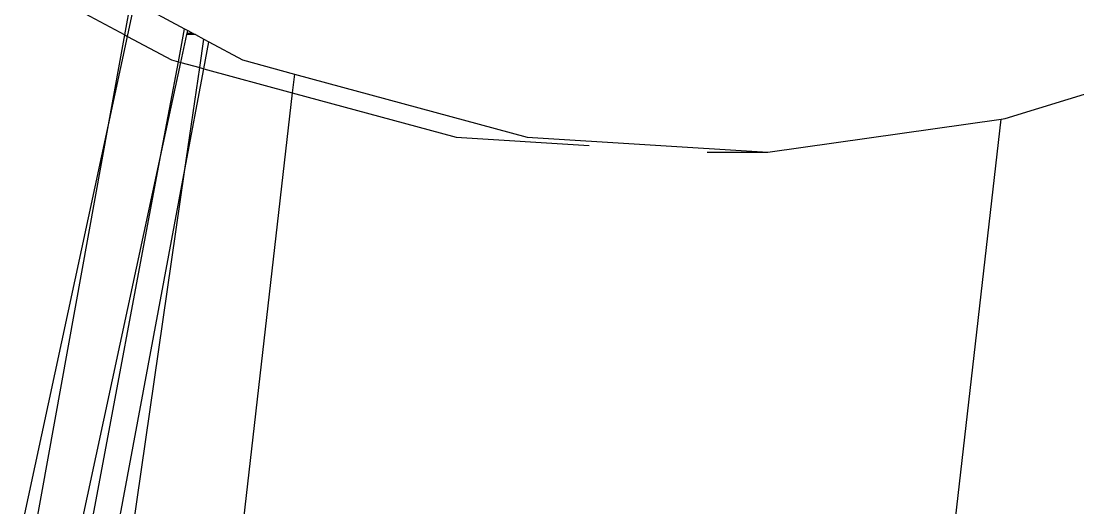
# Model space of a CAD drawing. Extents: x -24961 to 905641, y -154323 to 635957.
# Drawn here: x 396100.56 to 396141.53, y -143386.54 to -143367.68 of the extents above; entities that cross this region are included whole.
import ezdxf

# ---------------------------------------------------------------- set-up
doc = ezdxf.new("R2010")
doc.units = 0
doc.header["$LTSCALE"] = 1000
doc.header["$MEASUREMENT"] = 0

msp = doc.modelspace()

# ---------------------------------------------------------------- linework, layer by layer
for p, q in [((396098.7, -143365.051), (396104.583, -143368.211)), ((396104.583, -143368.211), (396104.826, -143366.865)), ((396104.689, -143368.268), (396104.974, -143366.945)), ((396104.974, -143366.945), (396106.9, -143367.979)), ((396106.661, -143369.255), (396106.9, -143367.979)), ((396106.9, -143367.979), (396107.024, -143368.045)), ((396103.95, -143371.701), (396104.583, -143368.211)), ((396103.95, -143371.701), (396104.689, -143368.268)), ((396104.583, -143368.211), (396104.689, -143368.268)), ((396104.689, -143368.268), (396106.39, -143369.182)), ((396106.758, -143369.281), (396106.99, -143368.203)), ((396106.99, -143368.203), (396107, -143368.156)), ((396107.317, -143368.203), (396106.99, -143368.203)), ((396107, -143368.156), (396107.024, -143368.045)), ((396107.23, -143368.156), (396107, -143368.156)), ((396107.024, -143368.045), (396107.23, -143368.156)), ((396107.23, -143368.156), (396107.317, -143368.203)), ((396107.317, -143368.203), (396107.644, -143368.378)), ((396107.485, -143369.479), (396107.644, -143368.378)), ((396107.644, -143368.378), (396107.841, -143368.484)), ((396107.646, -143369.522), (396107.841, -143368.484)), ((396107.841, -143368.484), (396109.14, -143369.182)), ((396105.972, -143372.932), (396106.661, -143369.255)), ((396106.39, -143369.182), (396106.661, -143369.255)), ((396106.661, -143369.255), (396106.758, -143369.281)), ((396109.14, -143369.182), (396111.159, -143369.73)), ((396105.972, -143372.932), (396106.758, -143369.281)), ((396106.758, -143369.281), (396107.485, -143369.479)), ((396106.913, -143373.432), (396107.485, -143369.479)), ((396106.913, -143373.432), (396107.646, -143369.522)), ((396107.485, -143369.479), (396107.646, -143369.522)), ((396107.646, -143369.522), (396111.077, -143370.453)), ((396111.159, -143369.73), (396111.077, -143370.453)), ((396111.159, -143369.73), (396120.184, -143372.178)), ((396111.077, -143370.453), (396109.19, -143386.968)), ((396111.077, -143370.453), (396117.435, -143372.178)), ((396138.716, -143371.452), (396143.073, -143370.109)), ((396100.586, -143387.321), (396103.95, -143371.701)), ((396101.07, -143387.592), (396103.95, -143371.701)), ((396129.512, -143372.763), (396138.552, -143371.475)), ((396136.782, -143386.968), (396138.552, -143371.475)), ((396138.552, -143371.475), (396138.716, -143371.452)), ((396117.435, -143372.178), (396122.588, -143372.501)), ((396120.184, -143372.178), (396129.512, -143372.763)), ((396102.608, -143388.552), (396105.972, -143372.932)), ((396103, -143388.776), (396105.972, -143372.932)), ((396127.155, -143372.763), (396129.512, -143372.763)), ((396103.942, -143389.275), (396106.913, -143373.432)), ((396104.578, -143389.574), (396106.913, -143373.432))]:
    msp.add_line(p, q)

doc.saveas('drawing.dxf')
